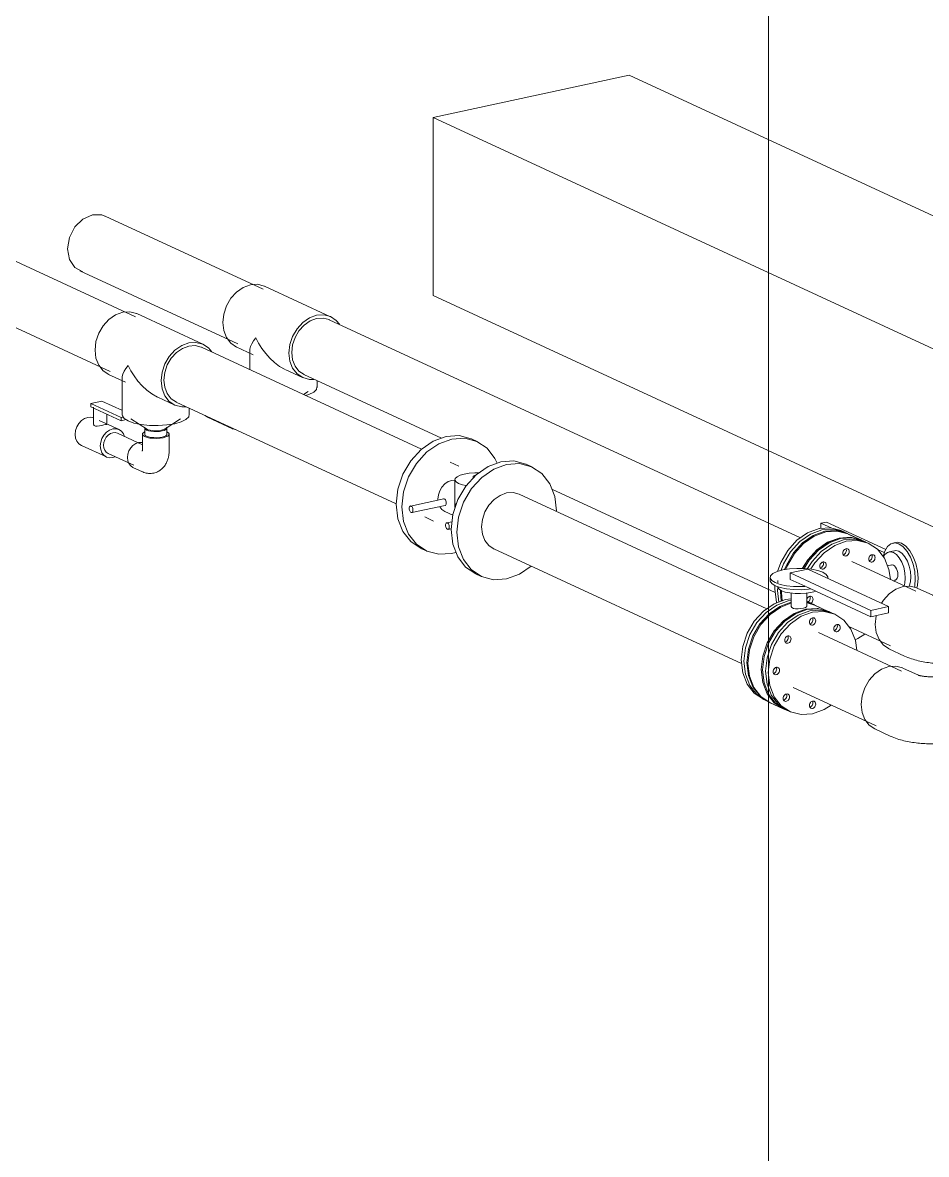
# Model space of a CAD drawing. Header units: metres. Extents: x 63 to 378, y -27 to 78.
# Drawn here: x 366.659 to 368.371, y 4.101 to 6.246 of the extents above; entities that cross this region are included whole.
import ezdxf

# ---------------------------------------------------------------- set-up
doc = ezdxf.new("R2010")
doc.units = ezdxf.units.M
doc.layers.add('G-ANNO-SYMB', color=7, linetype='Continuous', lineweight=9, true_color=0x0091c9)
doc.layers.add('M-HVAC-DUCT', color=7, linetype='Continuous', lineweight=18)
doc.layers.add('P-PIPE', color=7, linetype='Continuous', lineweight=18)

# ---------------------------------------------------------------- blocks, each defined once
blk = doc.blocks.new('Butterfly Valve - 2-12 Inch1 con brida - 4_-V552-3D BUITRON TUBERIA')
at = {"layer": 'P-PIPE', "color": 11, "true_color": 0xff8080}
for p, q in [((24.7464, 5.1948), (24.7464, 5.1888)), ((24.818, 5.2105), (24.7844, 5.2033)), ((24.7844, 5.2033), (24.9373, 5.1325)), ((24.7844, 5.1912), (24.7844, 5.2033)), ((24.8128, 5.1781), (24.7844, 5.1912)), ((24.9709, 5.1398), (24.818, 5.2105)), ((24.856, 5.1929), (24.856, 5.1948)), ((24.7612, 5.1888), (24.7612, 5.1848)), ((24.9373, 5.1205), (24.8138, 5.1776)), ((24.7862, 5.1651), (24.7862, 5.1399)), ((24.8162, 5.1399), (24.8162, 5.1651)), ((24.8162, 5.1496), (24.8175, 5.149)), ((24.8164, 5.149), (24.8228, 5.1466)), ((24.8228, 5.1466), (24.8164, 5.149)), ((24.8235, 5.1462), (24.8182, 5.1487)), ((24.8315, 5.1685), (24.8237, 5.1663)), ((24.7919, 5.1267), (24.7718, 5.1128)), ((24.8136, 5.1346), (24.7922, 5.1268)), ((24.8094, 5.1366), (24.8096, 5.1367)), ((24.8353, 5.1362), (24.8139, 5.1347)), ((24.8163, 5.147), (24.8304, 5.1426)), ((24.8289, 5.1437), (24.8235, 5.1462)), ((24.8563, 5.1305), (24.8308, 5.1423)), ((24.8565, 5.1305), (24.8312, 5.1423)), ((24.8558, 5.1309), (24.8356, 5.1361)), ((24.8642, 5.1274), (24.8588, 5.1299)), ((24.8695, 5.125), (24.8642, 5.1274)), ((24.9373, 5.1325), (24.9709, 5.1398)), ((24.9373, 5.1205), (24.9373, 5.1325)), ((24.9709, 5.1277), (24.9373, 5.1205)), ((24.9709, 5.1398), (24.9709, 5.1277)), ((24.7717, 5.1127), (24.7543, 5.0936)), ((24.7329, 4.9643), (24.7382, 4.9618)), ((24.7382, 4.9618), (24.7435, 4.9593)), ((24.7455, 4.9578), (24.771, 4.946)), ((24.7458, 4.9579), (24.7712, 4.9461)), ((24.7735, 4.9455), (24.7789, 4.943)), ((24.7789, 4.943), (24.7842, 4.9405))]:
    blk.add_line(p, q, dxfattribs=at)
for points in [[(24.8557, 5.1931, 0), (24.8558, 5.1961, 0), (24.8529, 5.2006, 0), (24.8464, 5.2046, 0), (24.8369, 5.208, 0), (24.8249, 5.2104, 0), (24.8113, 5.2118, 0), (24.7971, 5.2121, 0), (24.783, 5.2112, 0), (24.7703, 5.2091, 0)], [(24.7703, 5.2091, 0), (24.7596, 5.2061, 0), (24.7518, 5.2023, 0), (24.7473, 5.198, 0), (24.7465, 5.1935, 0), (24.7495, 5.1891, 0), (24.7559, 5.1851, 0), (24.7655, 5.1817, 0), (24.7774, 5.1792, 0), (24.791, 5.1778, 0), (24.8053, 5.1776, 0), (24.8129, 5.1779, 0)], [(24.8236, 5.173, 0), (24.8193, 5.1725, 0), (24.8053, 5.1715, 0), (24.791, 5.1718, 0), (24.7774, 5.1732, 0), (24.7655, 5.1757, 0), (24.7559, 5.179, 0), (24.7495, 5.1831, 0), (24.7465, 5.1875, 0), (24.7464, 5.1888, 0)], [(24.8237, 5.1663, 0), (24.8144, 5.1648, 0), (24.8042, 5.1642, 0), (24.7938, 5.1643, 0), (24.7839, 5.1654, 0), (24.7751, 5.1672, 0), (24.7681, 5.1696, 0), (24.7634, 5.1726, 0), (24.7613, 5.1758, 0), (24.7612, 5.1768, 0)], [(24.6916, 5.0384, 0), (24.6945, 5.0639, 0), (24.7029, 5.089, 0), (24.7162, 5.1118, 0), (24.7336, 5.1309, 0), (24.7538, 5.1449, 0), (24.7755, 5.1529, 0), (24.7863, 5.1544, 0)], [(24.7862, 5.1479, 0), (24.7645, 5.14, 0), (24.7443, 5.126, 0), (24.7269, 5.1069, 0), (24.7135, 5.0841, 0), (24.7052, 5.059, 0), (24.7023, 5.0334, 0)], [(24.7215, 5.1094, 0), (24.7389, 5.1285, 0), (24.7591, 5.1425, 0), (24.7808, 5.1504, 0), (24.7862, 5.1514, 0)], [(24.7862, 5.1514, 0), (24.7808, 5.1504, 0), (24.7591, 5.1425, 0), (24.7389, 5.1285, 0), (24.7215, 5.1094, 0)], [(24.8309, 5.1428, 0), (24.8282, 5.1441, 0), (24.8164, 5.148, 0)], [(24.7042, 5.032, 0), (24.7071, 5.0575, 0), (24.7155, 5.0826, 0), (24.7288, 5.1054, 0), (24.7462, 5.1245, 0), (24.7664, 5.1385, 0), (24.7856, 5.1458, 0)], [(24.7322, 5.0196, 0), (24.7351, 5.0452, 0), (24.7435, 5.0702, 0), (24.7568, 5.093, 0), (24.7742, 5.1121, 0), (24.7944, 5.1261, 0), (24.8161, 5.1341, 0), (24.8379, 5.1355, 0), (24.8581, 5.1302, 0)], [(24.8635, 5.1277, 0), (24.8433, 5.133, 0), (24.8215, 5.1316, 0), (24.7998, 5.1236, 0), (24.7796, 5.1096, 0), (24.7622, 5.0906, 0), (24.7489, 5.0677, 0), (24.7405, 5.0427, 0), (24.7376, 5.0171, 0)], [(24.7376, 5.0171, 0), (24.7405, 5.0427, 0), (24.7489, 5.0677, 0), (24.7622, 5.0906, 0), (24.7796, 5.1096, 0), (24.7998, 5.1236, 0), (24.8215, 5.1316, 0), (24.8433, 5.133, 0), (24.8635, 5.1277, 0)], [(24.9105, 5.0571, 0), (24.9079, 5.0752, 0), (24.8995, 5.0966, 0), (24.8862, 5.1137, 0), (24.8688, 5.1253, 0), (24.8485, 5.1305, 0), (24.8268, 5.1291, 0), (24.8051, 5.1212, 0), (24.7849, 5.1072, 0), (24.7675, 5.0881, 0), (24.7542, 5.0653, 0), (24.7458, 5.0402, 0), (24.7429, 5.0146, 0)], [(24.7862, 5.1395, 0), (24.7875, 5.1376, 0), (24.7904, 5.1363, 0), (24.7947, 5.1355, 0), (24.7997, 5.1355, 0), (24.8049, 5.1359, 0), (24.8094, 5.1366, 0)], [(24.8096, 5.1367, 0), (24.8134, 5.1377, 0), (24.8156, 5.1389, 0), (24.8162, 5.1402, 0)], [(24.8378, 5.1358, 0), (24.8354, 5.136, 0), (24.8136, 5.1347, 0)], [(24.6969, 5.0359, 0), (24.6998, 5.0615, 0), (24.7082, 5.0866, 0), (24.7215, 5.1094, 0)], [(24.7215, 5.1094, 0), (24.7082, 5.0866, 0), (24.6998, 5.0615, 0), (24.6969, 5.0359, 0)], [(24.8208, 5.1101, 0), (24.821, 5.112, 0), (24.8216, 5.1138, 0), (24.8226, 5.1154, 0), (24.8238, 5.1168, 0), (24.8253, 5.1178, 0), (24.8268, 5.1183, 0), (24.8284, 5.1184, 0), (24.8298, 5.1181, 0), (24.8311, 5.1172, 0), (24.832, 5.116, 0), (24.8326, 5.1145, 0), (24.8328, 5.1127, 0)], [(24.8328, 5.1127, 0), (24.8326, 5.1109, 0), (24.832, 5.1091, 0), (24.8311, 5.1075, 0), (24.8298, 5.1061, 0), (24.8284, 5.1051, 0), (24.8268, 5.1045, 0), (24.8253, 5.1044, 0), (24.8238, 5.1048, 0), (24.8226, 5.1056, 0), (24.8216, 5.1068, 0), (24.821, 5.1084, 0), (24.8208, 5.1101, 0)], [(24.8216, 5.107, 0), (24.8231, 5.1075, 0), (24.8245, 5.1085, 0), (24.8258, 5.1099, 0), (24.8268, 5.1115, 0), (24.8274, 5.1133, 0), (24.8276, 5.1152, 0)], [(24.8276, 5.1152, 0), (24.8274, 5.1169, 0), (24.8268, 5.1184, 0)], [(24.8671, 5.0975, 0), (24.8673, 5.0993, 0), (24.8679, 5.1011, 0), (24.8689, 5.1028, 0), (24.8701, 5.1041, 0), (24.8716, 5.1051, 0), (24.8731, 5.1057, 0), (24.8747, 5.1058, 0), (24.8762, 5.1054, 0), (24.8774, 5.1046, 0), (24.8784, 5.1034, 0), (24.879, 5.1018, 0), (24.8792, 5.1001, 0)], [(24.8739, 5.1025, 0), (24.8737, 5.1043, 0), (24.8731, 5.1057, 0)], [(24.7543, 5.0936, 0), (24.741, 5.0708, 0), (24.7326, 5.0457, 0), (24.7297, 5.0202, 0)], [(24.7741, 5.0757, 0), (24.7743, 5.0776, 0), (24.7749, 5.0794, 0), (24.7758, 5.081, 0), (24.7771, 5.0824, 0), (24.7785, 5.0834, 0), (24.7801, 5.084, 0), (24.7816, 5.0841, 0), (24.7831, 5.0837, 0), (24.7843, 5.0828, 0), (24.7853, 5.0816, 0), (24.7859, 5.0801, 0), (24.7861, 5.0783, 0)], [(24.7808, 5.0808, 0), (24.7806, 5.0825, 0), (24.7801, 5.084, 0)], [(24.8792, 5.1001, 0), (24.879, 5.0983, 0), (24.8784, 5.0965, 0), (24.8774, 5.0948, 0), (24.8762, 5.0934, 0), (24.8747, 5.0924, 0), (24.8731, 5.0919, 0), (24.8716, 5.0918, 0), (24.8701, 5.0922, 0), (24.8689, 5.093, 0), (24.8679, 5.0942, 0), (24.8673, 5.0957, 0), (24.8671, 5.0975, 0)], [(24.8679, 5.0943, 0), (24.8694, 5.0949, 0), (24.8709, 5.0959, 0), (24.8721, 5.0973, 0), (24.8731, 5.0989, 0), (24.8737, 5.1007, 0), (24.8739, 5.1025, 0)], [(24.7861, 5.0783, 0), (24.7859, 5.0765, 0), (24.7853, 5.0747, 0), (24.7843, 5.0731, 0), (24.7831, 5.0717, 0), (24.7816, 5.0707, 0), (24.7801, 5.0701, 0), (24.7785, 5.07, 0), (24.7771, 5.0704, 0), (24.7758, 5.0712, 0), (24.7749, 5.0725, 0), (24.7743, 5.074, 0), (24.7741, 5.0757, 0)], [(24.7748, 5.0726, 0), (24.7763, 5.0731, 0), (24.7778, 5.0741, 0), (24.779, 5.0755, 0), (24.78, 5.0772, 0), (24.7806, 5.0789, 0), (24.7808, 5.0808, 0)], [(24.7336, 4.9639, 0), (24.7162, 4.9755, 0), (24.7029, 4.9926, 0), (24.6945, 5.014, 0), (24.6916, 5.0384, 0)], [(24.7389, 4.9615, 0), (24.7215, 4.9731, 0), (24.7082, 4.9902, 0), (24.6998, 5.0116, 0), (24.6969, 5.0359, 0)], [(24.6969, 5.0359, 0), (24.6998, 5.0116, 0), (24.7082, 4.9902, 0), (24.7215, 4.9731, 0), (24.7389, 4.9615, 0)], [(24.7023, 5.0334, 0), (24.7052, 5.0091, 0), (24.7135, 4.9877, 0), (24.7269, 4.9706, 0), (24.7283, 4.9693, 0)], [(24.7462, 4.9575, 0), (24.7288, 4.9691, 0), (24.7155, 4.9862, 0), (24.7071, 5.0076, 0), (24.7042, 5.032, 0)], [(24.7297, 5.0202, 0), (24.7326, 4.9958, 0), (24.741, 4.9744, 0), (24.7543, 4.9573, 0), (24.7717, 4.9457, 0), (24.7745, 4.9446, 0)], [(24.7742, 4.9452, 0), (24.7568, 4.9567, 0), (24.7435, 4.9738, 0), (24.7351, 4.9953, 0), (24.7322, 5.0196, 0)], [(24.7522, 5.0162, 0), (24.7524, 5.0181, 0), (24.753, 5.0199, 0), (24.754, 5.0215, 0), (24.7552, 5.0229, 0), (24.7567, 5.0239, 0), (24.7582, 5.0245, 0), (24.7598, 5.0246, 0), (24.7612, 5.0242, 0), (24.7625, 5.0234, 0), (24.7634, 5.0221, 0), (24.764, 5.0206, 0), (24.7642, 5.0188, 0)], [(24.7529, 5.0131, 0), (24.7545, 5.0137, 0), (24.7559, 5.0147, 0), (24.7572, 5.016, 0), (24.7581, 5.0177, 0), (24.7587, 5.0195, 0), (24.7589, 5.0213, 0)], [(24.7589, 5.0213, 0), (24.7587, 5.023, 0), (24.7582, 5.0245, 0)], [(24.7376, 5.0171, 0), (24.7405, 4.9928, 0), (24.7489, 4.9713, 0), (24.7622, 4.9542, 0), (24.7796, 4.9427, 0)], [(24.7796, 4.9427, 0), (24.7622, 4.9542, 0), (24.7489, 4.9713, 0), (24.7405, 4.9928, 0), (24.7376, 5.0171, 0)], [(24.7429, 5.0146, 0), (24.7458, 4.9903, 0), (24.7542, 4.9689, 0), (24.7675, 4.9518, 0), (24.7849, 4.9402, 0), (24.8051, 4.9349, 0), (24.8268, 4.9363, 0), (24.8485, 4.9443, 0), (24.8618, 4.9527, 0)], [(24.7642, 5.0188, 0), (24.764, 5.017, 0), (24.7634, 5.0152, 0), (24.7625, 5.0136, 0), (24.7612, 5.0122, 0), (24.7598, 5.0112, 0), (24.7582, 5.0106, 0), (24.7567, 5.0105, 0), (24.7552, 5.0109, 0), (24.754, 5.0117, 0), (24.753, 5.013, 0), (24.7524, 5.0145, 0), (24.7522, 5.0162, 0)], [(24.7712, 4.9657, 0), (24.7714, 4.9676, 0), (24.772, 4.9694, 0), (24.773, 4.971, 0), (24.7742, 4.9724, 0), (24.7757, 4.9734, 0), (24.7773, 4.9739, 0), (24.7788, 4.974, 0), (24.7803, 4.9737, 0), (24.7815, 4.9728, 0), (24.7825, 4.9716, 0), (24.7831, 4.9701, 0), (24.7833, 4.9683, 0)], [(24.7833, 4.9683, 0), (24.7831, 4.9665, 0), (24.7825, 4.9647, 0), (24.7815, 4.963, 0), (24.7803, 4.9617, 0), (24.7788, 4.9607, 0), (24.7773, 4.9601, 0), (24.7757, 4.96, 0), (24.7742, 4.9604, 0), (24.773, 4.9612, 0), (24.772, 4.9624, 0), (24.7714, 4.964, 0), (24.7712, 4.9657, 0)], [(24.772, 4.9626, 0), (24.7735, 4.9631, 0), (24.775, 4.9641, 0), (24.7762, 4.9655, 0), (24.7772, 4.9671, 0), (24.7778, 4.9689, 0), (24.778, 4.9708, 0)], [(24.778, 4.9708, 0), (24.7778, 4.9725, 0), (24.7772, 4.9739, 0)], [(24.8208, 4.9523, 0), (24.821, 4.9541, 0), (24.8216, 4.9559, 0), (24.8226, 4.9576, 0), (24.8238, 4.9589, 0), (24.8253, 4.9599, 0), (24.8268, 4.9605, 0), (24.8284, 4.9606, 0), (24.8298, 4.9602, 0), (24.8311, 4.9594, 0), (24.832, 4.9582, 0), (24.8326, 4.9566, 0), (24.8328, 4.9549, 0)], [(24.8328, 4.9549, 0), (24.8326, 4.953, 0), (24.832, 4.9513, 0), (24.8311, 4.9496, 0), (24.8298, 4.9482, 0), (24.8284, 4.9472, 0), (24.8268, 4.9467, 0), (24.8253, 4.9466, 0), (24.8238, 4.9469, 0), (24.8226, 4.9478, 0), (24.8216, 4.949, 0), (24.821, 4.9505, 0), (24.8208, 4.9523, 0)], [(24.8216, 4.9491, 0), (24.8231, 4.9497, 0), (24.8245, 4.9507, 0), (24.8258, 4.9521, 0), (24.8268, 4.9537, 0), (24.8274, 4.9555, 0), (24.8276, 4.9573, 0)], [(24.8276, 4.9573, 0), (24.8274, 4.9591, 0), (24.8268, 4.9605, 0)]]:
    blk.add_polyline3d(points, dxfattribs=at)
blk = doc.blocks.new('Butterfly Valve - 2-12 Inch1 con brida - 4_-V553-3D BUITRON TUBERIA')
at = {"layer": 'P-PIPE', "color": 1, "true_color": 0xff0000}
for p, q in [((24.8533, 5.2999), (24.8428, 5.2976)), ((24.8533, 5.2999), (24.9655, 5.248)), ((24.8428, 5.2976), (24.8428, 5.2875)), ((24.8632, 5.2881), (24.8428, 5.2976)), ((24.8873, 5.2807), (24.882, 5.2831)), ((24.8927, 5.2782), (24.8873, 5.2807)), ((24.92, 5.265), (24.8945, 5.2768)), ((24.92, 5.2653), (24.8946, 5.2771)), ((24.928, 5.2619), (24.9226, 5.2644)), ((24.9333, 5.2594), (24.928, 5.2619)), ((24.9841, 5.2611), (24.9788, 5.26)), ((24.9625, 5.2422), (24.9501, 5.248)), ((24.982, 5.2455), (24.9715, 5.2432)), ((24.9768, 5.2188), (24.9688, 5.2171)), ((24.768, 5.1666), (24.768, 5.1695)), ((24.9797, 5.1887), (24.9832, 5.1895)), ((24.7692, 5.1505), (24.768, 5.1663))]:
    blk.add_line(p, q, dxfattribs=at)
for points in [[(24.7603, 5.2064, 0), (24.7666, 5.2233, 0), (24.7799, 5.2461, 0), (24.7972, 5.2652, 0), (24.8174, 5.2793, 0), (24.8392, 5.2873, 0)], [(24.7671, 5.2086, 0), (24.7719, 5.2208, 0), (24.7852, 5.2437, 0), (24.8025, 5.2628, 0), (24.8227, 5.2768, 0), (24.8444, 5.2849, 0)], [(24.8444, 5.2849, 0), (24.8227, 5.2768, 0), (24.8025, 5.2628, 0), (24.7852, 5.2437, 0), (24.7719, 5.2208, 0), (24.7671, 5.2086, 0)], [(24.8498, 5.2824, 0), (24.8281, 5.2743, 0), (24.8079, 5.2603, 0), (24.7906, 5.2412, 0), (24.7772, 5.2183, 0), (24.7738, 5.21, 0)], [(24.7763, 5.2104, 0), (24.7792, 5.2172, 0), (24.7925, 5.2401, 0), (24.8098, 5.2592, 0), (24.83, 5.2732, 0), (24.8518, 5.2812, 0)], [(24.8401, 5.2875, 0), (24.8609, 5.2887, 0), (24.8811, 5.2835, 0)], [(24.8444, 5.2849, 0), (24.8662, 5.2863, 0), (24.8864, 5.2811, 0)], [(24.8864, 5.2811, 0), (24.8662, 5.2863, 0), (24.8444, 5.2849, 0)], [(24.8927, 5.2782, 0), (24.8918, 5.2786, 0), (24.8716, 5.2838, 0), (24.8498, 5.2824, 0)], [(24.8518, 5.2812, 0), (24.8735, 5.2827, 0), (24.8937, 5.2775, 0)], [(24.8772, 5.2695, 0), (24.8554, 5.2615, 0), (24.8352, 5.2474, 0), (24.8179, 5.2283, 0), (24.8078, 5.2122, 0)], [(24.8772, 5.2691, 0), (24.8555, 5.2611, 0), (24.8353, 5.2471, 0), (24.8179, 5.228, 0), (24.8081, 5.2122, 0)], [(24.8109, 5.212, 0), (24.8205, 5.2274, 0), (24.8378, 5.2465, 0), (24.8581, 5.2605, 0), (24.8798, 5.2685, 0)], [(24.8852, 5.266, 0), (24.8634, 5.258, 0), (24.8432, 5.244, 0), (24.8259, 5.2249, 0), (24.8174, 5.2115, 0)], [(24.8174, 5.2115, 0), (24.8259, 5.2249, 0), (24.8432, 5.244, 0), (24.8634, 5.258, 0), (24.8852, 5.266, 0)], [(24.8904, 5.2636, 0), (24.8687, 5.2556, 0), (24.8485, 5.2415, 0), (24.8312, 5.2224, 0), (24.8237, 5.2109, 0)], [(24.92, 5.2653, 0), (24.9191, 5.2657, 0), (24.8989, 5.2709, 0), (24.8772, 5.2695, 0)], [(24.9013, 5.2703, 0), (24.8989, 5.2706, 0), (24.8772, 5.2691, 0)], [(24.8798, 5.2685, 0), (24.9015, 5.27, 0), (24.9217, 5.2647, 0)], [(24.9271, 5.2622, 0), (24.9069, 5.2675, 0), (24.8852, 5.266, 0)], [(24.8852, 5.266, 0), (24.9069, 5.2675, 0), (24.9271, 5.2622, 0)], [(24.9743, 5.1916, 0), (24.9716, 5.2098, 0), (24.9632, 5.2312, 0), (24.9498, 5.2483, 0), (24.9324, 5.2598, 0), (24.9122, 5.265, 0), (24.8904, 5.2636, 0)], [(25.0214, 5.1921, 0), (25.0203, 5.2061, 0), (25.0172, 5.22, 0), (25.0123, 5.2331, 0), (25.0059, 5.2443, 0), (24.9984, 5.2529, 0), (24.9904, 5.2584, 0), (24.9824, 5.2603, 0), (24.975, 5.2586, 0), (24.9686, 5.2533, 0), (24.9637, 5.2448, 0), (24.9607, 5.2343, 0)], [(24.9809, 5.26, 0), (24.9876, 5.2615, 0), (24.9956, 5.2595, 0), (25.0036, 5.2541, 0), (25.0111, 5.2454, 0), (25.0175, 5.2342, 0), (25.0224, 5.2212, 0), (25.0255, 5.2072, 0), (25.0266, 5.1933, 0)], [(24.8901, 5.2355, 0), (24.8886, 5.2354, 0), (24.8871, 5.2357, 0), (24.8859, 5.2366, 0), (24.8849, 5.2378, 0), (24.8843, 5.2393, 0), (24.8841, 5.2411, 0), (24.8843, 5.2429, 0), (24.8849, 5.2447, 0), (24.8859, 5.2463, 0), (24.8871, 5.2477, 0), (24.8886, 5.2487, 0), (24.8901, 5.2493, 0)], [(24.8849, 5.2379, 0), (24.8864, 5.2385, 0), (24.8879, 5.2395, 0), (24.8891, 5.2409, 0), (24.8901, 5.2425, 0), (24.8907, 5.2443, 0), (24.8909, 5.2461, 0), (24.8907, 5.2479, 0), (24.8901, 5.2493, 0)], [(24.8849, 5.2379, 0), (24.8864, 5.2385, 0), (24.8879, 5.2395, 0), (24.8891, 5.2409, 0), (24.8901, 5.2425, 0), (24.8907, 5.2443, 0), (24.8909, 5.2461, 0), (24.8907, 5.2479, 0), (24.8901, 5.2493, 0)], [(24.8901, 5.2493, 0), (24.8917, 5.2494, 0), (24.8931, 5.249, 0), (24.8944, 5.2482, 0), (24.8953, 5.247, 0), (24.8959, 5.2454, 0), (24.8962, 5.2437, 0), (24.896, 5.2419, 0), (24.8954, 5.2401, 0), (24.8944, 5.2384, 0), (24.8932, 5.2371, 0), (24.8917, 5.2361, 0), (24.8901, 5.2355, 0)], [(24.9393, 5.2241, 0), (24.9378, 5.224, 0), (24.9363, 5.2244, 0), (24.9351, 5.2252, 0), (24.9341, 5.2264, 0), (24.9335, 5.228, 0), (24.9333, 5.2297, 0), (24.9335, 5.2316, 0), (24.9341, 5.2333, 0), (24.935, 5.235, 0), (24.9363, 5.2364, 0), (24.9377, 5.2374, 0), (24.9393, 5.2379, 0)], [(24.934, 5.2266, 0), (24.9356, 5.2271, 0), (24.937, 5.2281, 0), (24.9383, 5.2295, 0), (24.9392, 5.2312, 0), (24.9398, 5.233, 0), (24.94, 5.2348, 0), (24.9398, 5.2365, 0), (24.9393, 5.238, 0)], [(24.934, 5.2266, 0), (24.9356, 5.2271, 0), (24.937, 5.2281, 0), (24.9383, 5.2295, 0), (24.9392, 5.2312, 0), (24.9398, 5.233, 0), (24.94, 5.2348, 0), (24.9398, 5.2365, 0), (24.9393, 5.238, 0)], [(24.9393, 5.2379, 0), (24.9409, 5.238, 0), (24.9423, 5.2377, 0), (24.9436, 5.2368, 0), (24.9445, 5.2356, 0), (24.9451, 5.2341, 0), (24.9453, 5.2323, 0), (24.9451, 5.2305, 0), (24.9445, 5.2287, 0), (24.9436, 5.2271, 0), (24.9423, 5.2257, 0), (24.9409, 5.2247, 0), (24.9393, 5.2241, 0)], [(25.0025, 5.1937, 0), (25.0018, 5.2039, 0), (24.9995, 5.2141, 0), (24.9959, 5.2236, 0), (24.9912, 5.2318, 0), (24.9858, 5.2381, 0), (24.9799, 5.2421, 0), (24.9741, 5.2435, 0), (24.9687, 5.2422, 0), (24.964, 5.2383, 0), (24.9612, 5.2338, 0)], [(24.9798, 5.2448, 0), (24.9846, 5.2458, 0), (24.9904, 5.2444, 0), (24.9963, 5.2404, 0), (25.0017, 5.2341, 0), (25.0064, 5.2259, 0), (25.01, 5.2163, 0), (25.0122, 5.2062, 0), (25.013, 5.196, 0)], [(24.8467, 5.2106, 0), (24.8452, 5.2105, 0), (24.8437, 5.2109, 0), (24.8425, 5.2117, 0), (24.8415, 5.2129, 0), (24.8409, 5.2144, 0), (24.8407, 5.2162, 0), (24.8409, 5.218, 0), (24.8415, 5.2198, 0), (24.8425, 5.2215, 0), (24.8437, 5.2228, 0), (24.8452, 5.2238, 0), (24.8467, 5.2244, 0)], [(24.8415, 5.213, 0), (24.843, 5.2136, 0), (24.8445, 5.2146, 0), (24.8457, 5.216, 0), (24.8467, 5.2176, 0), (24.8473, 5.2194, 0), (24.8475, 5.2213, 0), (24.8472, 5.223, 0), (24.8467, 5.2244, 0)], [(24.8415, 5.213, 0), (24.843, 5.2136, 0), (24.8445, 5.2146, 0), (24.8457, 5.216, 0), (24.8467, 5.2176, 0), (24.8473, 5.2194, 0), (24.8475, 5.2213, 0), (24.8472, 5.223, 0), (24.8467, 5.2244, 0)], [(24.8467, 5.2244, 0), (24.8483, 5.2245, 0), (24.8497, 5.2241, 0), (24.851, 5.2233, 0), (24.8519, 5.2221, 0), (24.8525, 5.2206, 0), (24.8527, 5.2188, 0), (24.8525, 5.217, 0), (24.8519, 5.2152, 0), (24.851, 5.2135, 0), (24.8497, 5.2122, 0), (24.8483, 5.2112, 0), (24.8467, 5.2106, 0)], [(24.9885, 5.2002, 0), (24.9882, 5.204, 0), (24.9873, 5.2079, 0), (24.986, 5.2114, 0), (24.9842, 5.2145, 0), (24.9822, 5.2169, 0), (24.98, 5.2184, 0), (24.9778, 5.2189, 0), (24.9757, 5.2184, 0)], [(24.9822, 5.1894, 0), (24.9842, 5.1898, 0), (24.986, 5.1913, 0), (24.9873, 5.1936, 0), (24.9882, 5.1967, 0), (24.9885, 5.2002, 0)], [(25.0005, 5.1789, 0), (25.0018, 5.1842, 0), (25.0025, 5.1937, 0)], [(25.013, 5.196, 0), (25.0123, 5.1865, 0), (25.01, 5.1784, 0)], [(25.0197, 5.1761, 0), (25.0203, 5.1792, 0), (25.0214, 5.1921, 0)], [(25.0266, 5.1933, 0), (25.0256, 5.1803, 0), (25.0244, 5.1748, 0)], [(24.7587, 5.1467, 0), (24.7583, 5.1483, 0), (24.7554, 5.1727, 0), (24.7556, 5.179, 0)], [(24.763, 5.1483, 0), (24.7607, 5.1702, 0), (24.7608, 5.1757, 0)], [(24.7608, 5.1757, 0), (24.7607, 5.1702, 0), (24.763, 5.1483, 0)], [(24.7661, 5.1707, 0), (24.7661, 5.1677, 0), (24.7676, 5.15, 0)], [(24.8165, 5.1545, 0), (24.8174, 5.1562, 0), (24.8187, 5.1575, 0), (24.8201, 5.1585, 0), (24.8217, 5.1591, 0)], [(24.8194, 5.1493, 0), (24.8207, 5.1507, 0), (24.8216, 5.1523, 0), (24.8222, 5.1541, 0), (24.8224, 5.1559, 0), (24.8222, 5.1577, 0), (24.8217, 5.1591, 0)], [(24.8194, 5.1493, 0), (24.8207, 5.1507, 0), (24.8216, 5.1523, 0), (24.8222, 5.1541, 0), (24.8224, 5.1559, 0), (24.8222, 5.1577, 0), (24.8217, 5.1591, 0)], [(24.8217, 5.1591, 0), (24.8232, 5.1592, 0), (24.8247, 5.1588, 0), (24.8259, 5.158, 0), (24.8269, 5.1568, 0), (24.8275, 5.1552, 0), (24.8277, 5.1535, 0), (24.8275, 5.1517, 0), (24.8269, 5.1499, 0), (24.826, 5.1482, 0), (24.8247, 5.1469, 0)], [(24.9073, 5.0764, 0), (24.9125, 5.0789, 0), (24.9257, 5.0872, 0)]]:
    blk.add_polyline3d(points, dxfattribs=at)
blk = doc.blocks.new('Elbow - PVC - AC PVC _80_-2698438-3D BUITRON TUBERIA')
at = {"layer": 'P-PIPE', "color": 1, "true_color": 0xff0000}
for p, q in [((25.0544, 5.1612), (25.0248, 5.1748)), ((25.1469, 5.1696), (25.1037, 5.1603)), ((24.9457, 5.1059), (24.9475, 5.1219)), ((24.9715, 5.0596), (25.001, 5.0459)), ((25.1304, 5.0361), (25.1737, 5.0455))]:
    blk.add_line(p, q, dxfattribs=at)
for points in [[(24.9573, 5.1461, 0), (24.9611, 5.1518, 0), (24.9719, 5.1637, 0), (24.9846, 5.1725, 0), (24.9982, 5.1774, 0), (25.0117, 5.1783, 0), (25.0244, 5.175, 0)], [(25.1435, 5.1685, 0), (25.1511, 5.17, 0), (25.1603, 5.1678, 0), (25.1696, 5.1614, 0), (25.1782, 5.1514, 0), (25.1856, 5.1384, 0), (25.1913, 5.1233, 0), (25.1949, 5.1071, 0), (25.1961, 5.091, 0)], [(25.0539, 5.1614, 0), (25.054, 5.1613, 0), (25.0543, 5.1612, 0), (25.0547, 5.1611, 0), (25.0553, 5.1609, 0), (25.056, 5.1607, 0), (25.0568, 5.1605, 0), (25.0578, 5.1603, 0), (25.0588, 5.1601, 0), (25.06, 5.1599, 0), (25.0612, 5.1597, 0), (25.0626, 5.1594, 0), (25.064, 5.1592, 0), (25.0654, 5.1591, 0), (25.067, 5.1589, 0), (25.0685, 5.1587, 0), (25.0702, 5.1586, 0), (25.0718, 5.1585, 0), (25.0735, 5.1584, 0), (25.0753, 5.1583, 0), (25.077, 5.1582, 0), (25.0788, 5.1582, 0), (25.0805, 5.1582, 0), (25.0823, 5.1582, 0), (25.0841, 5.1582, 0), (25.0858, 5.1583, 0), (25.0876, 5.1583, 0), (25.0893, 5.1584, 0), (25.0909, 5.1585, 0), (25.0926, 5.1587, 0), (25.0942, 5.1588, 0), (25.0957, 5.159, 0), (25.0972, 5.1592, 0), (25.0986, 5.1594, 0), (25.1, 5.1596, 0), (25.1013, 5.1598, 0), (25.1024, 5.16, 0), (25.1035, 5.1603, 0), (25.1037, 5.1603, 0)], [(24.9719, 5.0594, 0), (24.9611, 5.0666, 0), (24.9527, 5.0773, 0), (24.9475, 5.0907, 0), (24.9457, 5.1059, 0)], [(25.1961, 5.091, 0), (25.1949, 5.0759, 0), (25.1913, 5.0631, 0), (25.1856, 5.0532, 0), (25.1782, 5.0471, 0), (25.1696, 5.0451, 0)], [(25.001, 5.0459, 0), (25.0043, 5.0444, 0), (25.0076, 5.0431, 0), (25.0109, 5.0419, 0), (25.0141, 5.0408, 0), (25.0173, 5.0397, 0), (25.0205, 5.0388, 0), (25.0237, 5.0379, 0), (25.0269, 5.0371, 0), (25.0301, 5.0364, 0), (25.0334, 5.0357, 0), (25.0366, 5.035, 0), (25.0398, 5.0345, 0), (25.0431, 5.0339, 0), (25.0464, 5.0335, 0), (25.0497, 5.033, 0), (25.053, 5.0327, 0), (25.0563, 5.0323, 0), (25.0596, 5.032, 0), (25.063, 5.0318, 0), (25.0663, 5.0316, 0), (25.0697, 5.0314, 0), (25.0731, 5.0313, 0), (25.0764, 5.0312, 0), (25.0798, 5.0312, 0), (25.0832, 5.0312, 0), (25.0866, 5.0312, 0), (25.0899, 5.0313, 0), (25.0933, 5.0315, 0), (25.0966, 5.0316, 0), (25.1, 5.0319, 0), (25.1033, 5.0321, 0), (25.1067, 5.0324, 0), (25.11, 5.0328, 0), (25.1133, 5.0332, 0), (25.1166, 5.0337, 0), (25.1198, 5.0342, 0), (25.1231, 5.0347, 0), (25.1263, 5.0353, 0), (25.1296, 5.0359, 0), (25.1304, 5.0361, 0)]]:
    blk.add_polyline3d(points, dxfattribs=at)
blk = doc.blocks.new('Elbow - PVC - AC PVC _80_-2698445-3D BUITRON TUBERIA')
at = {"layer": 'P-PIPE', "color": 11, "true_color": 0xff8080}
for p, q in [((25.0275, 5.0095), (24.9979, 5.0231)), ((25.12, 5.0179), (25.0768, 5.0086)), ((24.9446, 4.9079), (24.9741, 4.8942)), ((25.1035, 4.8845), (25.1468, 4.8938))]:
    blk.add_line(p, q, dxfattribs=at)
for points in [[(24.9188, 4.9542, 0), (24.9206, 4.9702, 0), (24.9258, 4.9858, 0), (24.9342, 5.0001, 0), (24.945, 5.012, 0), (24.9577, 5.0208, 0), (24.9712, 5.0258, 0), (24.9848, 5.0266, 0), (24.9975, 5.0234, 0)], [(25.027, 5.0097, 0), (25.0271, 5.0096, 0), (25.0274, 5.0096, 0), (25.0278, 5.0094, 0), (25.0284, 5.0093, 0), (25.0291, 5.0091, 0), (25.0299, 5.0089, 0), (25.0309, 5.0086, 0), (25.0319, 5.0084, 0), (25.0331, 5.0082, 0), (25.0343, 5.008, 0), (25.0356, 5.0078, 0), (25.037, 5.0076, 0), (25.0385, 5.0074, 0), (25.04, 5.0072, 0), (25.0416, 5.007, 0), (25.0433, 5.0069, 0), (25.0449, 5.0068, 0), (25.0466, 5.0067, 0), (25.0484, 5.0066, 0), (25.0501, 5.0065, 0), (25.0519, 5.0065, 0), (25.0536, 5.0065, 0), (25.0554, 5.0065, 0), (25.0572, 5.0065, 0), (25.0589, 5.0066, 0), (25.0606, 5.0067, 0), (25.0624, 5.0067, 0), (25.064, 5.0069, 0), (25.0657, 5.007, 0), (25.0673, 5.0072, 0), (25.0688, 5.0073, 0), (25.0703, 5.0075, 0), (25.0717, 5.0077, 0), (25.0731, 5.0079, 0), (25.0744, 5.0081, 0), (25.0755, 5.0083, 0), (25.0766, 5.0086, 0), (25.0768, 5.0086, 0)], [(25.1166, 5.0168, 0), (25.1241, 5.0183, 0), (25.1334, 5.0161, 0), (25.1427, 5.0098, 0), (25.1513, 4.9998, 0), (25.1587, 4.9867, 0), (25.1644, 4.9716, 0), (25.168, 4.9555, 0), (25.1692, 4.9393, 0)], [(24.945, 4.9077, 0), (24.9342, 4.9149, 0), (24.9258, 4.9256, 0), (24.9206, 4.939, 0), (24.9188, 4.9542, 0)], [(25.1692, 4.9393, 0), (25.168, 4.9243, 0), (25.1644, 4.9114, 0), (25.1587, 4.9015, 0), (25.1513, 4.8954, 0), (25.1427, 4.8934, 0)], [(24.9741, 4.8942, 0), (24.9774, 4.8927, 0), (24.9807, 4.8914, 0), (24.984, 4.8902, 0), (24.9872, 4.8891, 0), (24.9904, 4.888, 0), (24.9936, 4.8871, 0), (24.9968, 4.8862, 0), (25, 4.8854, 0), (25.0032, 4.8847, 0), (25.0064, 4.884, 0), (25.0097, 4.8834, 0), (25.0129, 4.8828, 0), (25.0162, 4.8823, 0), (25.0195, 4.8818, 0), (25.0228, 4.8814, 0), (25.0261, 4.881, 0), (25.0294, 4.8806, 0), (25.0327, 4.8803, 0), (25.0361, 4.8801, 0), (25.0394, 4.8799, 0), (25.0428, 4.8797, 0), (25.0462, 4.8796, 0), (25.0495, 4.8795, 0), (25.0529, 4.8795, 0), (25.0563, 4.8795, 0), (25.0596, 4.8796, 0), (25.063, 4.8796, 0), (25.0664, 4.8798, 0), (25.0697, 4.88, 0), (25.0731, 4.8802, 0), (25.0764, 4.8805, 0), (25.0798, 4.8808, 0), (25.0831, 4.8811, 0), (25.0864, 4.8815, 0), (25.0897, 4.882, 0), (25.0929, 4.8825, 0), (25.0962, 4.883, 0), (25.0994, 4.8836, 0), (25.1027, 4.8843, 0), (25.1035, 4.8845, 0)]]:
    blk.add_polyline3d(points, dxfattribs=at)
blk = doc.blocks.new('V_D_R - 1 1_4_-V641-3D BUITRON TUBERIA')
at = {"layer": 'P-PIPE', "color": 11, "true_color": 0xff8080}
for p, q in [((23.6806, 5.4986), (23.6758, 5.5019)), ((23.6804, 5.4987), (23.7279, 5.4767))]:
    blk.add_line(p, q, dxfattribs=at)
blk.add_polyline3d([(23.7232, 5.4799, 0), (23.7281, 5.4767, 0), (23.7338, 5.4752, 0)], dxfattribs=at)
blk = doc.blocks.new('V_D_R - 1 1_4_-V642-3D BUITRON TUBERIA')
at = {"layer": 'P-PIPE', "color": 1, "true_color": 0xff0000}
for p, q in [((23.4805, 5.5289), (23.4596, 5.5244)), ((23.4596, 5.5244), (23.5168, 5.4979)), ((23.4596, 5.5184), (23.4596, 5.5244)), ((23.5168, 5.4919), (23.4596, 5.5184)), ((23.4645, 5.5173), (23.4645, 5.4853)), ((23.5193, 5.511), (23.4805, 5.5289)), ((23.5129, 5.475), (23.4754, 5.4924)), ((23.4899, 5.4853), (23.4899, 5.5043)), ((23.5168, 5.4979), (23.5208, 5.4987)), ((23.5168, 5.4919), (23.5168, 5.4979)), ((23.5261, 5.4939), (23.5168, 5.4919)), ((23.4415, 5.4451), (23.4889, 5.4232))]:
    blk.add_line(p, q, dxfattribs=at)
for points in [[(23.4299, 5.466, 0), (23.4307, 5.4732, 0), (23.433, 5.4802, 0), (23.4368, 5.4866, 0), (23.4417, 5.492, 0), (23.4474, 5.4959, 0), (23.4535, 5.4982, 0), (23.4596, 5.4986, 0), (23.4646, 5.4974, 0)], [(23.4844, 5.4839, 0), (23.4803, 5.483, 0), (23.4759, 5.4821, 0), (23.4717, 5.4815, 0), (23.4681, 5.4817, 0), (23.4656, 5.4828, 0), (23.4645, 5.4848, 0)], [(23.5235, 5.4619, 0), (23.5214, 5.4671, 0), (23.5176, 5.4719, 0), (23.5127, 5.4751, 0), (23.507, 5.4766, 0), (23.5009, 5.4762, 0), (23.4948, 5.474, 0), (23.4891, 5.47, 0), (23.4842, 5.4647, 0), (23.4805, 5.4583, 0), (23.4781, 5.4512, 0), (23.4773, 5.444, 0)], [(23.4899, 5.4854, 0), (23.4894, 5.485, 0), (23.4875, 5.4845, 0), (23.4844, 5.4839, 0)], [(23.4417, 5.445, 0), (23.4368, 5.4483, 0), (23.433, 5.4531, 0), (23.4307, 5.4591, 0), (23.4299, 5.466, 0)], [(23.4773, 5.444, 0), (23.4781, 5.4372, 0), (23.4805, 5.4311, 0), (23.4842, 5.4263, 0), (23.4891, 5.4231, 0), (23.4948, 5.4216, 0), (23.5009, 5.422, 0), (23.5057, 5.4236, 0)]]:
    blk.add_polyline3d(points, dxfattribs=at)
blk = doc.blocks.new('Elbow - PVC - AC PVC _80_-V643-3D BUITRON TUBERIA')
at = {"layer": 'P-PIPE', "color": 1, "true_color": 0xff0000}
for p, q in [((23.5571, 5.4663), (23.5571, 5.4362)), ((23.6079, 5.4362), (23.6079, 5.4663)), ((23.5391, 5.4034), (23.5571, 5.3951))]:
    blk.add_line(p, q, dxfattribs=at)
for points in [[(23.5613, 5.4708, 0), (23.5596, 5.4698, 0), (23.5575, 5.4678, 0), (23.5572, 5.4657, 0), (23.5585, 5.4637, 0), (23.5615, 5.4618, 0), (23.5659, 5.4603, 0), (23.5715, 5.4591, 0), (23.5778, 5.4585, 0), (23.5844, 5.4583, 0), (23.5909, 5.4588, 0), (23.5968, 5.4597, 0)], [(23.5968, 5.4597, 0), (23.6018, 5.4611, 0), (23.6054, 5.4629, 0), (23.6074, 5.4649, 0), (23.6078, 5.4669, 0), (23.6065, 5.469, 0), (23.6035, 5.4709, 0)], [(23.5393, 5.4033, 0), (23.535, 5.4062, 0), (23.5316, 5.4105, 0), (23.5296, 5.4159, 0), (23.5288, 5.422, 0), (23.5296, 5.4283, 0), (23.5316, 5.4346, 0), (23.535, 5.4403, 0), (23.5393, 5.4451, 0), (23.5444, 5.4486, 0), (23.5498, 5.4506, 0)], [(23.5498, 5.4506, 0), (23.5552, 5.4509, 0), (23.5572, 5.4506, 0)], [(23.5569, 5.434, 0), (23.5569, 5.434, 0), (23.5569, 5.4341, 0), (23.5569, 5.4343, 0), (23.557, 5.4344, 0), (23.557, 5.4346, 0), (23.557, 5.4349, 0), (23.5571, 5.4352, 0), (23.5571, 5.4355, 0), (23.5571, 5.4358, 0), (23.5571, 5.4362, 0)], [(23.5786, 5.3926, 0), (23.581, 5.3932, 0), (23.5833, 5.394, 0), (23.5855, 5.3949, 0), (23.5877, 5.396, 0), (23.5897, 5.3972, 0), (23.5915, 5.3985, 0), (23.5933, 5.3999, 0), (23.5949, 5.4014, 0), (23.5964, 5.4029, 0), (23.5977, 5.4045, 0), (23.599, 5.406, 0), (23.6001, 5.4076, 0), (23.6011, 5.4093, 0), (23.602, 5.4109, 0), (23.6029, 5.4125, 0), (23.6036, 5.4141, 0), (23.6043, 5.4158, 0), (23.6049, 5.4174, 0), (23.6054, 5.419, 0), (23.6059, 5.4206, 0), (23.6063, 5.4223, 0), (23.6067, 5.4239, 0), (23.607, 5.4255, 0), (23.6072, 5.4271, 0), (23.6075, 5.4287, 0), (23.6076, 5.4303, 0), (23.6077, 5.4319, 0), (23.6078, 5.4335, 0), (23.6079, 5.4351, 0), (23.6079, 5.4362, 0)], [(23.5786, 5.3926, 0), (23.5762, 5.3922, 0), (23.5737, 5.3919, 0), (23.5713, 5.3919, 0), (23.5689, 5.392, 0), (23.5666, 5.3923, 0), (23.5644, 5.3927, 0), (23.5622, 5.3932, 0), (23.5601, 5.3939, 0), (23.5582, 5.3947, 0), (23.5571, 5.3951, 0)]]:
    blk.add_polyline3d(points, dxfattribs=at)
blk = doc.blocks.new('Tee - PVC - AC PVC _80_-2698559-3D BUITRON TUBERIA')
at = {"layer": 'P-PIPE', "color": 11, "true_color": 0xff8080}
for p, q in [((23.6718, 5.6368), (23.5465, 5.6948)), ((23.4932, 5.5795), (23.525, 5.5648)), ((23.519, 5.5742), (23.519, 5.5027)), ((23.5866, 5.5363), (23.6185, 5.5215)), ((23.646, 5.5027), (23.646, 5.5158))]:
    blk.add_line(p, q, dxfattribs=at)
for points in [[(23.4936, 5.5793, 0), (23.4827, 5.5865, 0), (23.4744, 5.5972, 0), (23.4692, 5.6106, 0), (23.4674, 5.6258, 0), (23.4692, 5.6418, 0), (23.4744, 5.6575, 0), (23.4827, 5.6718, 0), (23.4936, 5.6837, 0), (23.5063, 5.6924, 0), (23.5198, 5.6974, 0)], [(23.5198, 5.6974, 0), (23.5334, 5.6983, 0), (23.546, 5.695, 0)], [(23.6451, 5.6394, 0), (23.6316, 5.6344, 0), (23.6189, 5.6257, 0), (23.6081, 5.6138, 0), (23.5997, 5.5995, 0), (23.5945, 5.5838, 0), (23.5927, 5.5678, 0), (23.5945, 5.5526, 0), (23.5997, 5.5392, 0), (23.6081, 5.5286, 0), (23.6189, 5.5213, 0), (23.6316, 5.518, 0), (23.6399, 5.5181, 0)], [(23.6885, 5.6224, 0), (23.6822, 5.6298, 0), (23.6714, 5.637, 0), (23.6587, 5.6403, 0), (23.6451, 5.6394, 0)], [(23.519, 5.5742, 0), (23.5191, 5.5756, 0), (23.5201, 5.5804, 0), (23.5224, 5.5855, 0), (23.5257, 5.5911, 0), (23.53, 5.5968, 0)], [(23.53, 5.5968, 0), (23.5353, 5.5866, 0), (23.5416, 5.5767, 0), (23.5487, 5.5671, 0), (23.5567, 5.5582, 0), (23.5656, 5.5499, 0), (23.5753, 5.5427, 0), (23.5857, 5.5367, 0)], [(23.6183, 5.4862, 0), (23.6035, 5.4838, 0), (23.5873, 5.4827, 0), (23.5707, 5.483, 0), (23.555, 5.4846, 0), (23.5411, 5.4875, 0), (23.53, 5.4914, 0), (23.5226, 5.4961, 0), (23.5192, 5.5012, 0), (23.519, 5.5027, 0)], [(23.6458, 5.5042, 0), (23.6449, 5.499, 0), (23.6397, 5.494, 0), (23.6306, 5.4896, 0), (23.6183, 5.4862, 0)]]:
    blk.add_polyline3d(points, dxfattribs=at)
blk = doc.blocks.new('M_Transition - Generic - Standard-2698597-3D BUITRON TUBERIA')
at = {"layer": 'P-PIPE', "color": 11, "true_color": 0xff8080}
for p, q in [((23.5355, 5.4954), (23.5668, 5.4754)), ((23.5981, 5.4754), (23.6294, 5.4954)), ((23.5997, 5.4768), (23.5923, 5.4733))]:
    blk.add_line(p, q, dxfattribs=at)
blk.add_polyline3d([(23.5923, 5.4733, 0), (23.5793, 5.4724, 0), (23.5681, 5.4748, 0), (23.5668, 5.4754, 0)], dxfattribs=at)
blk = doc.blocks.new('Tee - PVC - AC PVC _80_-V651-3D BUITRON TUBERIA')
at = {"layer": 'P-PIPE', "color": 1, "true_color": 0xff0000}
for p, q in [((23.9138, 5.6889), (23.7885, 5.7469)), ((23.7351, 5.6317), (23.767, 5.6169)), ((23.761, 5.6263), (23.761, 5.5885)), ((23.8286, 5.5884), (23.8605, 5.5737)), ((23.888, 5.5549), (23.888, 5.568))]:
    blk.add_line(p, q, dxfattribs=at)
for points in [[(23.7356, 5.6315, 0), (23.7247, 5.6387, 0), (23.7164, 5.6494, 0), (23.7112, 5.6628, 0), (23.7094, 5.678, 0), (23.7112, 5.694, 0), (23.7164, 5.7096, 0), (23.7247, 5.7239, 0), (23.7356, 5.7358, 0), (23.7482, 5.7446, 0), (23.7618, 5.7496, 0)], [(23.7618, 5.7496, 0), (23.7754, 5.7504, 0), (23.788, 5.7471, 0)], [(23.8871, 5.6916, 0), (23.8736, 5.6866, 0), (23.8609, 5.6778, 0), (23.8501, 5.6659, 0), (23.8417, 5.6516, 0), (23.8365, 5.636, 0), (23.8347, 5.62, 0), (23.8365, 5.6048, 0), (23.8417, 5.5914, 0), (23.8501, 5.5807, 0), (23.8609, 5.5735, 0), (23.8736, 5.5702, 0), (23.8819, 5.5702, 0)], [(23.9304, 5.6746, 0), (23.9242, 5.6819, 0), (23.9134, 5.6891, 0), (23.9007, 5.6924, 0), (23.8871, 5.6916, 0)], [(23.761, 5.6263, 0), (23.761, 5.6277, 0), (23.7621, 5.6325, 0), (23.7644, 5.6377, 0), (23.7677, 5.6432, 0), (23.772, 5.649, 0)], [(23.772, 5.649, 0), (23.7773, 5.6388, 0), (23.7836, 5.6288, 0), (23.7907, 5.6193, 0), (23.7987, 5.6103, 0), (23.8075, 5.6021, 0), (23.8172, 5.5948, 0), (23.8277, 5.5889, 0)], [(23.8878, 5.5564, 0), (23.8869, 5.5512, 0), (23.8817, 5.5462, 0), (23.8726, 5.5418, 0), (23.8664, 5.5398, 0)]]:
    blk.add_polyline3d(points, dxfattribs=at)
blk = doc.blocks.new('M_Transition - Generic - Standard-2698991-3D BUITRON TUBERIA')
at = {"layer": 'P-PIPE', "color": 1, "true_color": 0xff0000}
blk.add_line((23.8622, 5.5417), (23.8714, 5.5475), dxfattribs=at)
blk = doc.blocks.new('V_C_S - 2 1_2_-4 _ - 4_-V657-3D BUITRON TUBERIA')
at = {"layer": 'P-PIPE', "color": 11, "true_color": 0xff8080}
for p, q in [((24.1912, 5.4524), (24.1805, 5.4574)), ((24.295, 5.4044), (24.2843, 5.4093)), ((24.1835, 5.3862), (24.1835, 5.3832)), ((24.1877, 5.3881), (24.1863, 5.3879)), ((24.1492, 5.3803), (24.1491, 5.3272)), ((24.1283, 5.3438), (24.0649, 5.3302)), ((24.117, 5.3431), (24.117, 5.3411)), ((24.0675, 5.3178), (24.1309, 5.3313)), ((24.1299, 5.3199), (24.145, 5.3129)), ((24.1491, 5.3272), (24.1492, 5.3282)), ((24.1492, 5.3282), (24.1494, 5.3356)), ((24.1436, 5.3005), (24.1336, 5.2984)), ((24.1363, 5.286), (24.1421, 5.2872)), ((24.0845, 5.2499), (24.0952, 5.245)), ((24.1883, 5.2019), (24.199, 5.1969))]:
    blk.add_line(p, q, dxfattribs=at)
for points in [[(24.0381, 5.3335, 0), (24.0413, 5.3623, 0), (24.0508, 5.3904, 0), (24.0658, 5.4161, 0), (24.0854, 5.4375, 0), (24.1082, 5.4532, 0), (24.1326, 5.4621, 0), (24.1571, 5.4637, 0), (24.1798, 5.4577, 0)], [(24.2293, 5.4117, 0), (24.225, 5.4204, 0), (24.2101, 5.4397, 0), (24.1905, 5.4527, 0), (24.1678, 5.4587, 0), (24.1434, 5.4572, 0), (24.1189, 5.4483, 0), (24.0962, 5.4326, 0), (24.0766, 5.4111, 0), (24.0615, 5.3855, 0), (24.0521, 5.3573, 0), (24.0488, 5.3285, 0)], [(24.1419, 5.2855, 0), (24.1452, 5.3142, 0), (24.1546, 5.3424, 0), (24.1697, 5.3681, 0), (24.1892, 5.3895, 0), (24.212, 5.4052, 0), (24.2365, 5.4141, 0), (24.2609, 5.4156, 0), (24.2836, 5.4096, 0)], [(24.3414, 5.3208, 0), (24.3383, 5.3482, 0), (24.3289, 5.3723, 0), (24.3139, 5.3916, 0), (24.2944, 5.4047, 0), (24.2716, 5.4106, 0), (24.2472, 5.4091, 0), (24.2228, 5.4002, 0), (24.2, 5.3845, 0), (24.1804, 5.3631, 0), (24.1654, 5.3374, 0), (24.1559, 5.3092, 0), (24.1526, 5.2805, 0)], [(24.1669, 5.3908, 0), (24.159, 5.3886, 0), (24.1532, 5.3858, 0), (24.1499, 5.3826, 0), (24.1493, 5.3793, 0), (24.1515, 5.376, 0), (24.1563, 5.373, 0), (24.1633, 5.3705, 0), (24.1704, 5.369, 0)], [(24.1941, 5.3929, 0), (24.1868, 5.393, 0), (24.1764, 5.3923, 0), (24.1669, 5.3908, 0)], [(24.1863, 5.3879, 0), (24.185, 5.3875, 0), (24.1841, 5.3871, 0), (24.1836, 5.3866, 0), (24.1835, 5.3861, 0), (24.1838, 5.3856, 0), (24.1846, 5.3851, 0)], [(24.1494, 5.3793, 0), (24.1432, 5.3788, 0), (24.1365, 5.3764, 0), (24.1301, 5.372, 0), (24.1247, 5.366, 0), (24.1205, 5.3589, 0), (24.1179, 5.3511, 0), (24.117, 5.3431, 0)], [(24.1278, 5.3436, 0), (24.129, 5.3438, 0), (24.1303, 5.3432, 0), (24.1313, 5.3419, 0), (24.1321, 5.3401, 0), (24.1326, 5.338, 0), (24.1327, 5.3358, 0)], [(24.0851, 5.2496, 0), (24.0656, 5.2627, 0), (24.0506, 5.282, 0), (24.0412, 5.3061, 0), (24.0381, 5.3335, 0)], [(24.0488, 5.3285, 0), (24.052, 5.3011, 0), (24.0614, 5.277, 0), (24.0763, 5.2577, 0), (24.0958, 5.2447, 0), (24.1186, 5.2387, 0), (24.143, 5.2402, 0), (24.1509, 5.2423, 0)], [(24.0698, 5.3224, 0), (24.0697, 5.324, 0), (24.0693, 5.3256, 0), (24.0688, 5.3271, 0), (24.068, 5.3284, 0), (24.0672, 5.3294, 0), (24.0662, 5.33, 0), (24.0653, 5.3303, 0), (24.0644, 5.3301, 0), (24.0637, 5.3295, 0), (24.0631, 5.3285, 0), (24.0628, 5.3272, 0), (24.0626, 5.3257, 0)], [(24.0626, 5.3257, 0), (24.0628, 5.3241, 0), (24.0631, 5.3224, 0), (24.0637, 5.3209, 0), (24.0644, 5.3196, 0), (24.0653, 5.3186, 0), (24.0662, 5.318, 0), (24.0671, 5.3178, 0), (24.068, 5.318, 0), (24.0687, 5.3186, 0), (24.0693, 5.3196, 0), (24.0697, 5.3209, 0), (24.0698, 5.3224, 0)], [(24.1205, 5.3288, 0), (24.1246, 5.3234, 0), (24.13, 5.3198, 0)], [(24.1327, 5.3358, 0), (24.1326, 5.3339, 0), (24.1321, 5.3324, 0), (24.1313, 5.3315, 0), (24.1309, 5.3313, 0)], [(24.1385, 5.2906, 0), (24.1384, 5.2922, 0), (24.1381, 5.2938, 0), (24.1375, 5.2953, 0), (24.1368, 5.2966, 0), (24.1359, 5.2976, 0), (24.135, 5.2982, 0), (24.1341, 5.2985, 0), (24.1332, 5.2983, 0), (24.1324, 5.2976, 0), (24.1319, 5.2967, 0), (24.1315, 5.2954, 0), (24.1314, 5.2939, 0)], [(24.1314, 5.2939, 0), (24.1315, 5.2922, 0), (24.1319, 5.2906, 0), (24.1324, 5.2891, 0), (24.1332, 5.2878, 0), (24.134, 5.2868, 0), (24.135, 5.2862, 0), (24.1359, 5.286, 0), (24.1367, 5.2862, 0), (24.1375, 5.2868, 0), (24.1381, 5.2878, 0), (24.1384, 5.289, 0), (24.1385, 5.2906, 0)], [(24.1889, 5.2016, 0), (24.1694, 5.2146, 0), (24.1545, 5.2339, 0), (24.1451, 5.2581, 0), (24.1419, 5.2855, 0)], [(24.1526, 5.2805, 0), (24.1558, 5.2531, 0), (24.1652, 5.2289, 0), (24.1802, 5.2097, 0), (24.1997, 5.1966, 0), (24.2224, 5.1906, 0), (24.2469, 5.1922, 0), (24.2713, 5.2011, 0), (24.2934, 5.2162, 0)]]:
    blk.add_polyline3d(points, dxfattribs=at)

msp = doc.modelspace()

# ---------------------------------------------------------------- linework, layer by layer
at = {"layer": 'G-ANNO-SYMB'}
msp.add_line((368.0724, 17.009), (368.0724, -18.0261), dxfattribs=at)
at = {"layer": 'M-HVAC-DUCT', "color": 4, "true_color": 0x00ffff}
for p, q in [((367.4368, 6.0665), (367.8084, 6.1467)), ((367.8084, 6.1467), (368.86, 5.6601)), ((367.4368, 5.7292), (367.4368, 6.0665)), ((367.4368, 6.0665), (368.4884, 5.5799)), ((368.4884, 5.2425), (367.4368, 5.7292))]:
    msp.add_line(p, q, dxfattribs=at)
at = {"layer": 'P-PIPE', "color": 1, "true_color": 0xff0000}
for p, q in [((367.1148, 5.7412), (366.8154, 5.8797)), ((366.7674, 5.776), (367.0668, 5.6374)), ((368.133, 5.27), (367.2401, 5.6832)), ((367.1921, 5.5795), (367.4526, 5.4589)), ((366.8904, 5.4779), (366.8904, 5.4663)), ((366.9325, 5.4663), (366.9325, 5.4779)), ((366.8861, 5.4463), (366.8387, 5.4682)), ((366.821, 5.43), (366.8699, 5.4074)), ((367.6618, 5.3621), (368.0851, 5.1662)), ((368.3511, 5.1691), (368.2303, 5.225)), ((368.2245, 5.1017), (368.3031, 5.0653))]:
    msp.add_line(p, q, dxfattribs=at)
at = {"layer": 'P-PIPE', "color": 11, "true_color": 0xff8080}
for p, q in [((366.8728, 5.689), (366.5734, 5.8275)), ((366.5254, 5.7238), (366.8248, 5.5853)), ((367.4151, 5.4381), (366.9981, 5.631)), ((366.9501, 5.5273), (367.3671, 5.3343)), ((367.4854, 5.4055), (367.4691, 5.4131)), ((368.0691, 5.1354), (367.6, 5.3525)), ((367.4211, 5.3094), (367.4374, 5.3018)), ((367.552, 5.2488), (368.0214, 5.0316)), ((368.3242, 5.0174), (368.1668, 5.0902)), ((368.1188, 4.9865), (368.2762, 4.9137))]:
    msp.add_line(p, q, dxfattribs=at)
at = {"layer": 'P-PIPE', "color": 1, "true_color": 0xff0000}
for points in [[(366.7442, 5.8177, 0), (366.7478, 5.8392, 0), (366.758, 5.859, 0), (366.7733, 5.874, 0), (366.7914, 5.8821, 0)], [(366.7914, 5.8821, 0), (366.8095, 5.8818, 0), (366.8183, 5.8781, 0)], [(366.7733, 5.7738, 0), (366.758, 5.7823, 0), (366.7478, 5.7977, 0), (366.7442, 5.8177, 0)], [(367.1689, 5.6211, 0), (367.1705, 5.6355, 0), (367.1752, 5.6496, 0), (367.1827, 5.6625, 0), (367.1925, 5.6732, 0), (367.2039, 5.6811, 0), (367.2161, 5.6855, 0)], [(367.2161, 5.6855, 0), (367.2283, 5.6863, 0), (367.2397, 5.6834, 0), (367.2401, 5.6832, 0)], [(367.1925, 5.5793, 0), (367.1827, 5.5858, 0), (367.1752, 5.5954, 0), (367.1705, 5.6074, 0), (367.1689, 5.6211, 0)], [(366.8299, 5.4691, 0), (366.8344, 5.4694, 0), (366.8386, 5.4683, 0)], [(366.8904, 5.4779, 0), (366.8905, 5.4774, 0), (366.8916, 5.4757, 0), (366.8941, 5.4741, 0)], [(366.8941, 5.4741, 0), (366.8977, 5.4728, 0), (366.9023, 5.4719, 0), (366.9075, 5.4713, 0), (366.913, 5.4712, 0), (366.9184, 5.4716, 0), (366.9233, 5.4724, 0)], [(366.9233, 5.4724, 0), (366.9274, 5.4735, 0), (366.9304, 5.475, 0), (366.9321, 5.4766, 0), (366.9324, 5.4784, 0), (366.9316, 5.4798, 0)], [(366.8125, 5.4454, 0), (366.8131, 5.4507, 0), (366.8148, 5.4558, 0), (366.8176, 5.4606, 0), (366.8212, 5.4645, 0), (366.8254, 5.4674, 0), (366.8299, 5.4691, 0)], [(366.8941, 5.4626, 0), (366.8916, 5.4641, 0), (366.8905, 5.4658, 0)], [(366.9233, 5.4608, 0), (366.9184, 5.4601, 0), (366.913, 5.4597, 0), (366.9075, 5.4598, 0), (366.9023, 5.4603, 0), (366.8977, 5.4613, 0), (366.8941, 5.4626, 0)], [(366.9324, 5.4668, 0), (366.9321, 5.4651, 0), (366.9304, 5.4635, 0), (366.9274, 5.462, 0), (366.9233, 5.4608, 0)], [(366.8212, 5.4299, 0), (366.8176, 5.4323, 0), (366.8148, 5.4359, 0), (366.8131, 5.4403, 0), (366.8125, 5.4454, 0)]]:
    msp.add_polyline3d(points, dxfattribs=at)
at = {"layer": 'P-PIPE', "color": 11, "true_color": 0xff8080}
for points in [[(366.9269, 5.569, 0), (366.9285, 5.5834, 0), (366.9332, 5.5975, 0), (366.9407, 5.6103, 0), (366.9505, 5.621, 0), (366.9619, 5.6289, 0), (366.9741, 5.6334, 0)], [(366.9741, 5.6334, 0), (366.9863, 5.6342, 0), (366.9977, 5.6312, 0)], [(366.9505, 5.5271, 0), (366.9407, 5.5336, 0), (366.9332, 5.5432, 0), (366.9285, 5.5553, 0), (366.9269, 5.569, 0)], [(367.5288, 5.2905, 0), (367.5304, 5.3048, 0), (367.5351, 5.3189, 0), (367.5426, 5.3318, 0), (367.5524, 5.3425, 0), (367.5638, 5.3504, 0), (367.576, 5.3549, 0)], [(367.576, 5.3549, 0), (367.5882, 5.3557, 0), (367.5996, 5.3527, 0)], [(367.5524, 5.2486, 0), (367.5426, 5.2551, 0), (367.5351, 5.2647, 0), (367.5304, 5.2768, 0), (367.5288, 5.2905, 0)]]:
    msp.add_polyline3d(points, dxfattribs=at)

# ---------------------------------------------------------------- block references
at = {"layer": 'P-PIPE', "color": 1, "true_color": 0xff0000}
for name in ['Tee - PVC - AC PVC _80_-V651-3D BUITRON TUBERIA', 'M_Transition - Generic - Standard-2698991-3D BUITRON TUBERIA', 'V_D_R - 1 1_4_-V642-3D BUITRON TUBERIA', 'Elbow - PVC - AC PVC _80_-V643-3D BUITRON TUBERIA', 'Butterfly Valve - 2-12 Inch1 con brida - 4_-V553-3D BUITRON TUBERIA', 'Elbow - PVC - AC PVC _80_-2698438-3D BUITRON TUBERIA']:
    msp.add_blockref(name, (343.3289, 0), dxfattribs=at)
at = {"layer": 'P-PIPE', "color": 11, "true_color": 0xff8080}
for name in ['Tee - PVC - AC PVC _80_-2698559-3D BUITRON TUBERIA', 'M_Transition - Generic - Standard-2698597-3D BUITRON TUBERIA', 'V_D_R - 1 1_4_-V641-3D BUITRON TUBERIA', 'V_C_S - 2 1_2_-4 _ - 4_-V657-3D BUITRON TUBERIA', 'Butterfly Valve - 2-12 Inch1 con brida - 4_-V552-3D BUITRON TUBERIA', 'Elbow - PVC - AC PVC _80_-2698445-3D BUITRON TUBERIA']:
    msp.add_blockref(name, (343.3289, 0), dxfattribs=at)

doc.saveas('drawing.dxf')
